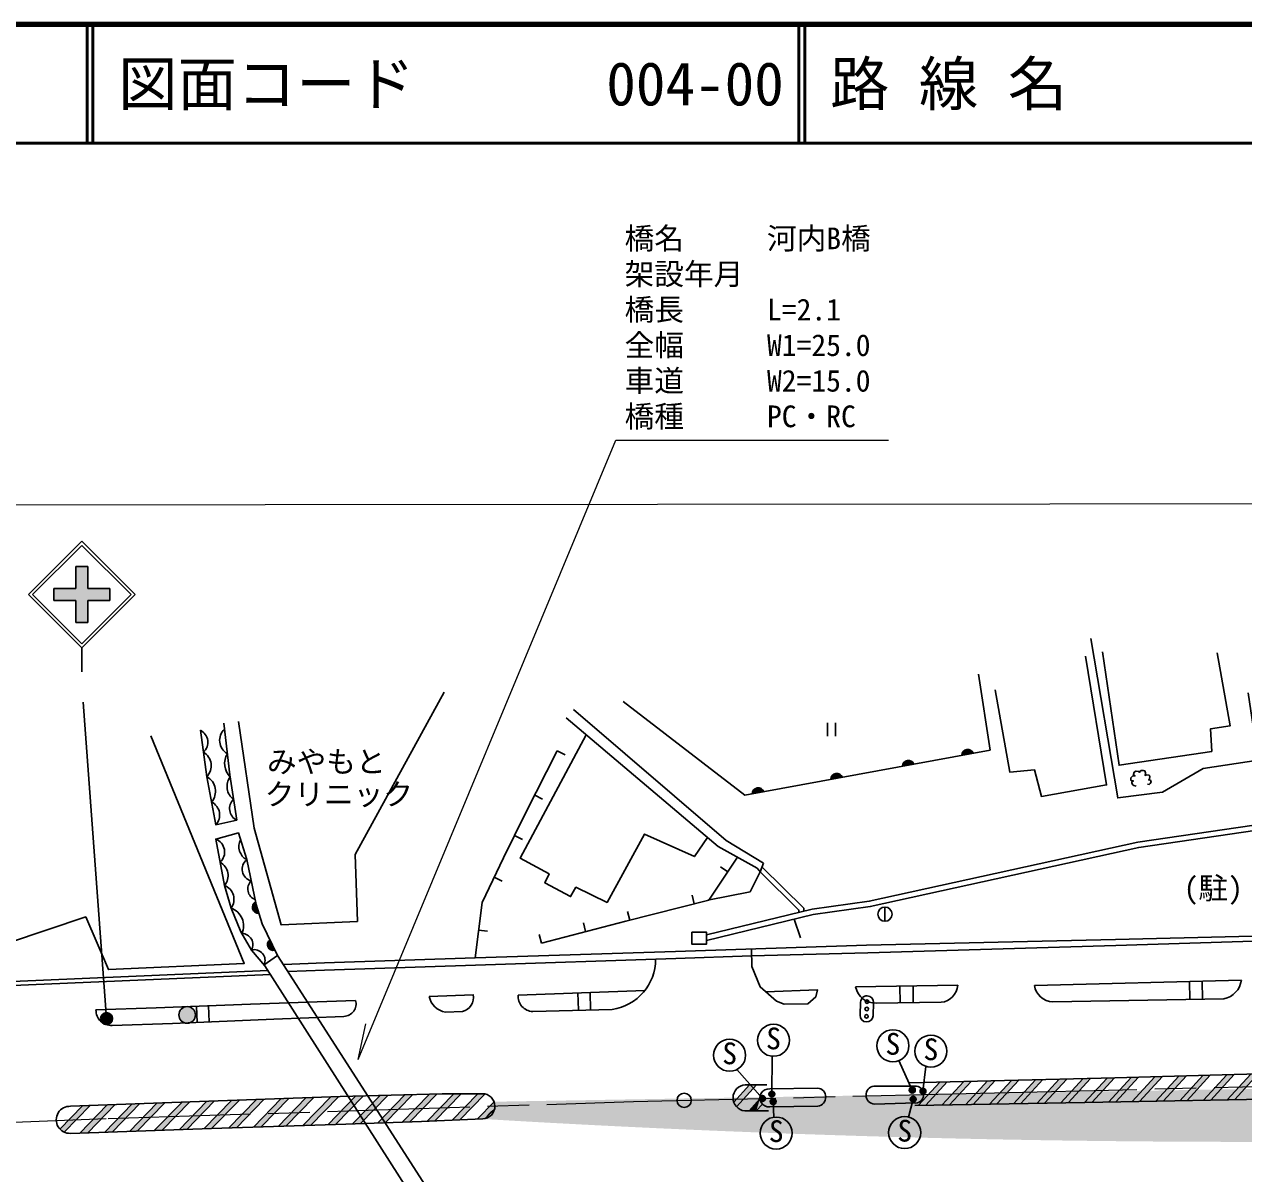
# Model space of a CAD drawing. Units: millimetres at full size, sheet at 1:1000; details may follow other scales. Extents: x 40000 to 680000, y 20000 to 380000.
# Drawn here: x 112472 to 215244, y 283129 to 380000 of the extents above; entities that cross this region are included whole.
import ezdxf
from ezdxf.enums import TextEntityAlignment as Align

# ---------------------------------------------------------------- set-up
doc = ezdxf.new("R2010")
doc.units = ezdxf.units.MM
doc.header["$LTSCALE"] = 1000
doc.linetypes.add('CHAIN', pattern=[18.5, 12, -1.5, 3.5, -1.5])
for name, color, linetype, lineweight in [('M-BGD', 7, 'Continuous', 25), ('M-BGD-EXST', 7, 'Continuous', 25), ('M-BMK', 2, 'CHAIN', 13), ('M-BMK-SRVR', 3, 'Continuous', 25), ('M-STR-HTXT', 7, 'Continuous', 13), ('M-STR-STRC', 7, 'Continuous', 25), ('M-STR-STRD', 8, 'Continuous', 25), ('M-TTL', 2, 'Continuous', 140), ('M-TTL-LINE', 7, 'Continuous', 50)]:
    doc.layers.add(name, color=color, linetype=linetype, lineweight=lineweight)
doc.layers.add('M-BMK-HTXT', color=7, linetype='Continuous')
doc.layers.add('M-TTL-TXT', color=7, linetype='Continuous')
doc.styles.add('ＭＳ ゴシック', font='')
doc.styles.get('ＭＳ ゴシック').set_extended_font_data('MS Gothic')

msp = doc.modelspace()

# ---------------------------------------------------------------- hatches: boundary and pattern name
at = {"layer": 'M-BGD'}
for points in [[(192460, 318565, 0.82183), (191486, 318386)], [(187460, 317647, 0.82183), (186485, 317469)], [(181423, 316540, 0.82183), (180448, 316362)], [(174792, 315324, 0.82183), (173817, 315145)], [(131970, 306032, 0.82183), (132231, 305077)], [(133164, 302844, 0.82183), (133599, 301954)], [(125491, 296507, 0.41421), (126191, 295807, 0.41421), (126891, 296507, 1)]]:
    msp.add_hatch(color=256, dxfattribs=at).paths.add_polyline_path(points)
at = {"layer": 'M-BGD-EXST'}
for points in [[(175721, 289822, 1), (175221, 289822, 0.41421), (175471, 289572, 0.41421)], [(187566, 290174, 1), (187066, 290174, 0.41421), (187316, 289924, 0.41421)], [(188468, 290082, 1), (187968, 290082, 0.41421), (188218, 289832, 0.41421)], [(174932, 289466, 1), (174432, 289466, 0.41421), (174682, 289216, 0.41421)], [(175840, 289195, 1), (175340, 289195, 0.41421), (175590, 288945, 0.41421)], [(187637, 289410, 1), (187137, 289410, 0.41421), (187387, 289160, 0.41421)]]:
    msp.add_hatch(color=256, dxfattribs=at).paths.add_polyline_path(points)
at = {"layer": 'M-STR-STRC'}
for points in [[(114956, 332436), (116817, 332436), (116817, 334296), (117817, 334296), (117817, 332436), (119676, 332436), (119676, 331436), (117816, 331436), (117816, 329576), (116816, 329576), (116816, 331436), (114956, 331436)], [(119897, 296200, 1), (118897, 296200, 0.41421), (119397, 295700, 0.41421)], [(152057, 289190), (150626, 287716), (151114, 287735, 0.0429), (336846, 292579, 0.14933), (336846, 292579), (336553, 292290), (337217, 292313)], [(190258, 290859), (189633, 290844), (187836, 288890), (188457, 288900)], [(192272, 290907), (191647, 290892), (189836, 288923), (190457, 288933)], [(194285, 290955), (193660, 290940), (191836, 288956), (192457, 288966)], [(196300, 291004), (195675, 290989), (193836, 288988), (194456, 288999)], [(198315, 291053), (197690, 291038), (195836, 289021), (196456, 289032)], [(200330, 291103), (199705, 291088), (197836, 289054), (198456, 289065)], [(202345, 291153), (201720, 291137), (199836, 289087), (200456, 289098)], [(204360, 291202), (203735, 291187), (201835, 289120), (201854, 289121), (202458, 289132)], [(206380, 291256), (205753, 291239), (203841, 289159), (204463, 289171)], [(208399, 291310), (207772, 291293), (205846, 289198), (206468, 289210)], [(210418, 291364), (209791, 291347), (207851, 289237), (208474, 289249)], [(212437, 291418), (211811, 291401), (209857, 289276), (210479, 289288)], [(214457, 291472), (214439, 291472), (213830, 291455), (211862, 289314), (212484, 289327)], [(216478, 291529), (215851, 291511), (213867, 289353), (214490, 289365)], [(147252, 289839), (146607, 289822), (144323, 287469), (144974, 287493)], [(149291, 289858), (148661, 289855), (146421, 287548), (147073, 287574)], [(151295, 289840, 0.05508), (151062, 289865), (150690, 289863), (148523, 287632), (149176, 287658)], [(174184, 290612), (173582, 290616), (172266, 289155, 0.10734), (172510, 288753)], [(118011, 288865), (117359, 288840), (115462, 286886, 0.10077), (115833, 286622)], [(120111, 288946), (119459, 288921), (117158, 286551), (117806, 286572)], [(122211, 289028), (121559, 289002), (119247, 286621), (119895, 286642)], [(124311, 289109), (123659, 289084), (121336, 286691), (121984, 286713)], [(126411, 289190), (125759, 289165), (123425, 286761), (124073, 286783)], [(128504, 289264), (127855, 289243), (125514, 286831), (126162, 286853)], [(130592, 289333), (129944, 289312), (127603, 286901), (128251, 286923)], [(132680, 289403), (132032, 289381), (129691, 286970), (130339, 286991)], [(134769, 289472), (134121, 289451), (131778, 287038), (132426, 287060)], [(136857, 289541), (136209, 289520), (133866, 287107), (134514, 287128)], [(138946, 289611), (138297, 289589), (135953, 287175), (136601, 287196)], [(141023, 289669), (140378, 289651), (138041, 287244), (138689, 287265)], [(143099, 289726), (142455, 289708), (140131, 287314), (140781, 287338)], [(145175, 289782), (144531, 289765), (142227, 287392), (142878, 287416)], [(174476, 289442, 0.16736), (174476, 289442), (173553, 288417), (174164, 288423)], [(152113, 288601, 0.14156), (151295, 287759)]]:
    msp.add_hatch(color=256, dxfattribs=at).paths.add_polyline_path(points)

# ---------------------------------------------------------------- linework, layer by layer
at = {"layer": 'M-BGD'}
for p, q in [((180170, 321113), (180170, 319995)), ((180836, 321113), (180836, 319995)), ((157373, 318780), (158043, 318442)), ((155489, 315043), (156159, 314705)), ((153782, 311629), (154454, 311296)), ((171766, 308581), (171143, 308999)), ((152068, 308111), (152745, 307788)), ((168932, 305878), (168747, 306605)), ((185008, 305596), (185008, 304396)), ((159782, 303529), (159592, 304255)), ((163508, 304499), (163323, 305226)), ((177362, 304580), (177890, 303007)), ((150761, 303645), (151505, 303552)), ((156059, 302558), (155870, 303284)), ((133817, 301507), (132670, 300725)), ((215055, 299430), (197616, 298990)), ((210687, 299320), (210713, 297817)), ((211760, 299347), (211787, 297836)), ((150306, 298213), (146601, 298067)), ((164763, 298553), (154087, 298179)), ((159126, 298356), (159168, 296895)), ((160149, 298391), (160191, 296924)), ((182541, 298868), (191155, 299023)), ((186277, 298935), (186298, 297519)), ((187380, 298955), (187401, 297534)), ((126981, 297237), (127040, 295880)), ((128003, 297277), (128061, 295925)), ((189746, 297568), (184269, 297489)), ((199154, 297611), (213582, 297868)), ((147969, 296743), (149394, 296795)), ((155317, 296785), (162031, 296976))]:
    msp.add_line(p, q, dxfattribs=at)
for points in [[(202354, 328249), (204640, 314801), (208415, 315288), (211831, 317265), (216469, 317993), (215635, 323656)], [(203349, 327106), (204742, 317551), (212562, 318711), (212446, 320607), (214111, 320878), (213027, 327028)], [(194290, 323895), (195529, 316970), (197619, 317164), (198200, 314920), (203697, 315887), (201916, 326758)], [(162949, 322926), (173196, 315032), (193868, 318823), (192907, 325232)], [(130525, 321230), (131851, 312255), (134110, 304105), (140545, 304384), (140351, 310019), (147847, 323711)], [(174783, 309301), (171634, 311199), (158758, 322261)], [(104146, 321219), (104869, 319011), (102255, 318000), (107845, 301486), (117649, 304773), (119554, 300323), (131008, 300850), (123121, 320042)], [(127306, 320498), (127851, 316587), (128600, 312535), (130370, 312927), (129787, 316754), (129289, 321085)], [(174513, 308534), (174246, 308872), (170941, 310709), (158144, 321535)], [(159818, 320120), (154257, 309724), (156695, 308385), (156344, 307639), (158518, 306476), (158957, 307266), (161593, 305993), (164756, 311744), (168955, 309856), (170040, 311471)], [(157373, 318780), (154715, 313509), (152849, 309749), (151052, 305981), (150470, 301308)], [(207134, 315952), (207269, 315938), (207367, 316009), (207438, 316165), (207387, 316286), (207292, 316323), (207231, 316320), (207319, 316404), (207336, 316603), (207271, 316728), (207079, 316752), (206940, 316697), (206967, 316907), (206930, 317069), (206791, 317113), (206606, 317106), (206498, 317021), (206481, 316953), (206410, 317021), (206160, 317064), (206008, 316956), (205951, 316777), (206018, 316679), (206100, 316646), (205900, 316645), (205742, 316490), (205739, 316284), (205827, 316227), (205958, 316227), (205817, 316146), (205817, 316054), (205898, 315899), (205999, 315832), (206185, 315798)], [(169976, 303243), (178881, 305413), (183686, 306083), (206322, 311066), (218442, 312838), (245015, 316457)], [(169976, 302780), (178966, 304971), (183765, 305640), (206403, 310623), (218502, 312392), (245021, 315653)], [(162741, 256890), (155282, 266696), (151820, 273518), (149838, 276559), (133817, 301507), (132510, 304182), (132016, 305817), (131215, 309597), (130516, 311845), (128608, 311334), (129341, 307417), (129903, 305510), (130721, 303518), (131625, 301978), (132733, 300650), (145770, 280227), (148530, 276111), (149732, 274150), (150305, 272364)], [(172582, 309796), (170160, 306190), (163162, 304411), (156059, 302558)], [(174783, 309301), (174489, 308557), (173646, 306888), (170075, 306173)], [(174489, 308557), (177765, 305338), (177765, 305141)], [(174648, 308961), (178165, 305506), (178165, 305238)], [(134308, 300742), (137760, 300883), (150470, 301308), (167351, 301865), (183469, 302394), (204435, 302873), (224089, 303335), (242634, 303784), (259804, 304000), (273362, 304121), (284493, 304390), (300494, 304512), (315572, 304876), (330258, 305314), (342803, 305825), (354269, 306176), (363316, 306355), (374407, 306390), (387693, 306196), (399049, 305701), (413201, 305028), (425724, 304125), (440442, 302905), (454932, 301435)], [(173773, 301475), (183562, 301749), (204473, 302349), (224097, 302985), (242640, 303435), (259808, 303650), (273368, 303771), (284498, 304040), (300500, 304162), (315582, 304527), (330270, 304964), (342816, 305476), (354278, 305826), (363320, 306005), (374405, 306040), (387683, 305846), (399033, 305352), (413180, 304679), (425697, 303776), (440410, 302556), (454894, 301088)], [(134684, 300157), (137782, 300284), (150489, 300709), (167371, 301265), (173773, 301475)], [(173765, 302075), (173785, 300576), (174493, 298862), (175881, 297672), (176520, 297417), (178508, 297436), (179177, 298026), (179334, 298616), (174980, 298445)], [(90878, 298714), (108170, 299193), (132991, 300245)], [(90878, 298364), (108182, 298844), (133209, 299904)], [(140394, 297733), (131543, 297414), (123573, 297105), (118508, 296933)], [(119860, 295627), (124943, 295790), (133493, 296160), (139410, 296382)]]:
    msp.add_lwpolyline(points, dxfattribs=at)
msp.add_lwpolyline([(168726, 303473), (169976, 303473), (169976, 302473), (168726, 302473)], close=True, dxfattribs=at)
for centre, radius in [((185008, 304996), 600), ((126191, 296507), 700)]:
    msp.add_circle(centre, radius, dxfattribs=at)
for centre, radius, start, end in [((126814, 319490), 1122, 311.90201, 63.96175), ((130225, 319650), 1295, 132.82256, 240.31424), ((126883, 317506), 1335, 316.50308, 59.36067), ((191991, 318379), 505, 21.56331, 179.2215), ((130946, 317690), 1598, 148.5154, 225.03344), ((186990, 317462), 505, 21.56331, 179.2215), ((127174, 315351), 1409, 319.64326, 61.29661), ((130893, 315762), 1340, 143.43522, 233.86252), ((180953, 316355), 505, 21.56331, 179.2215), ((174322, 315139), 505, 21.56331, 179.2215), ((130841, 313895), 1077, 133.24975, 244.04799), ((127738, 313360), 1193, 316.26814, 64.67173), ((128168, 310238), 1180, 313.04732, 68.14563), ((131788, 310689), 1234, 152.22673, 242.30517), ((128348, 308245), 1292, 320.16787, 61.02508), ((131859, 308794), 1029, 128.74459, 255.17822), ((128879, 306245), 1260, 324.33921, 68.51603), ((132235, 307117), 934, 133.1621, 250.76071), ((129347, 304013), 1597, 336.21181, 69.62771), ((132195, 305580), 505, 116.4508, 274.10899), ((130793, 302425), 944, 331.76176, 89.09598), ((133469, 302442), 505, 127.21263, 284.87082), ((131861, 301111), 898, 334.73136, 105.19606), ((161420, 301190), 4258, 278.24972, 0.25779), ((213231, 299675), 1841, 281.00881, 352.33775), ((148205, 298356), 1629, 190.22162, 261.69578), ((149139, 297961), 1194, 282.32461, 12.2103), ((155393, 298091), 1308, 176.14513, 266.65776), ((184244, 299230), 1741, 191.99659, 270.82525), ((189587, 299132), 1572, 275.81671, 356.00254), ((199201, 299211), 1600, 187.92594, 268.30388), ((139371, 297445), 1063, 272.14985, 15.74836), ((119770, 296886), 1263, 177.88164, 274.07791)]:
    msp.add_arc(centre, radius, start, end, dxfattribs=at)
at = {"layer": 'M-BGD-EXST'}
for p, q in [((175471, 289822), (175507, 293020)), ((174682, 289466), (172523, 291900)), ((187316, 290174), (186185, 292655)), ((188218, 290082), (188470, 292166)), ((175590, 289195), (175645, 287884)), ((187387, 289410), (186988, 287901))]:
    msp.add_line(p, q, dxfattribs=at)
for centre, radius in [((175617, 294366), 1350), ((185683, 293908), 1350), ((171918, 293107), 1350), ((188885, 293451), 1350), ((175471, 289822), 250), ((187316, 290174), 250), ((188218, 290082), 250), ((174682, 289466), 250), ((175590, 289195), 250), ((187387, 289410), 250), ((175846, 286549), 1350), ((186674, 286588), 1350)]:
    msp.add_circle(centre, radius, dxfattribs=at)
at = {"layer": 'M-BMK'}
msp.add_lwpolyline([(67800, 286056), (78919, 286415), (107383, 287312), (119531, 287773), (163812, 289200), (194256, 289946), (226081, 290708), (256902, 291523), (308393, 292731), (359719, 293828), (373092, 293918), (387788, 293645), (405454, 293007), (424993, 291803), (439012, 290448), (443909, 289773)], dxfattribs=at)
at = {"layer": 'M-BMK-SRVR'}
msp.add_circle((168084, 289305), 600, dxfattribs=at)
at = {"layer": 'M-STR-HTXT'}
for p, q in [((140606, 292755), (162338, 344947)), ((162338, 344947), (185315, 344947)), ((140606, 292755), (141251, 295741))]:
    msp.add_line(p, q, dxfattribs=at)
msp.add_lwpolyline([(66559, 339465), (496640, 339834), (566174, 335046)], dxfattribs=at)
at = {"layer": 'M-STR-STRC'}
for p, q in [((112816, 331936), (117316, 336436)), ((113169, 331936), (117316, 336083)), ((121816, 331936), (117316, 336436)), ((121462, 331936), (117316, 336083)), ((116817, 334296), (117817, 334296)), ((116817, 334296), (116817, 332436)), ((117817, 334296), (117817, 332436)), ((114956, 332436), (114956, 331436)), ((114956, 332436), (116817, 332436)), ((117817, 332436), (119676, 332436)), ((119676, 332436), (119676, 331436)), ((112816, 331936), (117316, 327435)), ((113169, 331936), (117316, 327789)), ((114956, 331436), (116816, 331436)), ((116816, 331436), (116816, 329576)), ((117316, 327789), (121462, 331936)), ((117316, 327436), (121816, 331936)), ((117816, 331436), (119676, 331436)), ((117816, 331436), (117816, 329576)), ((116816, 329576), (117816, 329576)), ((117316, 327436), (117316, 325436)), ((119397, 296200), (117438, 322875)), ((182915, 296479), (182953, 297578)), ((184052, 297540), (184015, 296441)), ((190258, 290859), (188457, 288900)), ((191647, 290892), (189836, 288923)), ((192272, 290907), (190457, 288933)), ((193660, 290940), (191836, 288956)), ((194285, 290955), (192457, 288966)), ((195675, 290989), (193836, 288988)), ((196300, 291004), (194456, 288999)), ((197690, 291038), (195836, 289021)), ((198315, 291053), (196456, 289032)), ((199705, 291088), (197836, 289054)), ((200330, 291103), (198456, 289065)), ((201720, 291137), (199836, 289087)), ((202345, 291153), (200456, 289098)), ((203735, 291187), (201835, 289120)), ((204360, 291202), (202458, 289132)), ((205753, 291239), (203841, 289159)), ((206380, 291256), (204463, 289171)), ((207772, 291293), (205846, 289198)), ((208399, 291310), (206468, 289210)), ((209791, 291347), (207851, 289237)), ((210418, 291364), (208474, 289249)), ((211811, 291401), (209857, 289276)), ((212437, 291418), (210479, 289288)), ((213830, 291455), (211862, 289314)), ((214457, 291472), (212484, 289327)), ((215851, 291511), (213867, 289353)), ((216478, 291529), (214490, 289365)), ((146607, 289822), (144323, 287469)), ((147252, 289839), (144974, 287493)), ((148661, 289855), (146421, 287548)), ((149291, 289858), (147073, 287574)), ((150690, 289863), (148523, 287632)), ((151295, 289840), (149176, 287658)), ((173582, 290616), (172266, 289155)), ((174184, 290612), (172510, 288753)), ((173229, 290619), (175047, 290605)), ((189633, 290844), (187836, 288890)), ((117359, 288840), (115462, 286886)), ((118011, 288865), (115833, 286622)), ((119459, 288921), (117158, 286551)), ((120111, 288946), (117806, 286572)), ((121559, 289002), (119247, 286621)), ((122211, 289028), (119895, 286642)), ((123659, 289084), (121336, 286691)), ((124311, 289109), (121984, 286713)), ((125759, 289165), (123425, 286761)), ((126411, 289190), (124073, 286783)), ((127855, 289243), (125514, 286831)), ((128504, 289264), (126162, 286853)), ((129944, 289312), (127603, 286901)), ((130592, 289333), (128251, 286923)), ((132032, 289381), (129691, 286970)), ((132680, 289403), (130339, 286991)), ((134121, 289451), (131778, 287038)), ((134769, 289472), (132426, 287060)), ((136209, 289520), (133866, 287107)), ((136857, 289541), (134514, 287128)), ((138297, 289589), (135953, 287175)), ((138946, 289611), (136601, 287196)), ((140378, 289651), (138041, 287244)), ((141023, 289669), (138689, 287265)), ((142455, 289708), (140131, 287314)), ((143099, 289726), (140781, 287338)), ((144531, 289765), (142227, 287392)), ((145175, 289782), (142878, 287416)), ((152057, 289190), (150626, 287716)), ((174476, 289442), (173553, 288417)), ((174678, 288994), (174164, 288423)), ((152113, 288601), (151295, 287759)), ((175182, 288433), (173196, 288413))]:
    msp.add_line(p, q, dxfattribs=at)
for points in [[(187090, 290784), (195082, 290974), (204379, 291203), (214439, 291472), (227190, 291829), (234540, 291924), (242772, 292196), (250621, 292093), (258288, 291824), (266868, 291283), (271874, 290790), (247607, 290190), (220050, 289473), (201854, 289121), (187519, 288884)], [(116364, 288801), (127219, 289221), (139096, 289616), (147681, 289851), (151062, 289865)], [(151103, 287735), (145935, 287529), (139577, 287294), (128255, 286923), (116353, 286524)]]:
    msp.add_lwpolyline(points, dxfattribs=at)
for centre, radius in [((183478, 297005), 150), ((183499, 297625), 150), ((119397, 296200), 500), ((183456, 296386), 150)]:
    msp.add_circle(centre, radius, dxfattribs=at)
for centre, radius, start, end in [((183502, 297559), 550, 88.04695, 178.04695), ((183502, 297559), 550, 358.04695, 88.04695), ((183465, 296460), 550, 178.04695, 268.04695), ((183465, 296460), 550, 268.04695, 358.04695), ((151066, 288800), 1065, 271.98541, 90.23286), ((173313, 289514), 1107, 94.35541, 263.90805), ((116298, 287663), 1140, 86.65671, 272.77161)]:
    msp.add_arc(centre, radius, start, end, dxfattribs=at)
at = {"layer": 'M-STR-STRD'}
for p, q in [((175305, 290262), (179337, 290345)), ((184075, 290501), (187526, 290500)), ((179358, 288813), (175301, 288761)), ((187613, 289082), (184132, 288993))]:
    msp.add_line(p, q, dxfattribs=at)
for centre, radius, start, end in [((175227, 289512), 754, 84.12591, 275.61819), ((179248, 289578), 772, 278.18042, 83.40045), ((184174, 289749), 758, 97.52273, 266.84093), ((187570, 289791), 711, 273.52627, 93.51102)]:
    msp.add_arc(centre, radius, start, end, dxfattribs=at)
at = {"layer": 'M-TTL'}
msp.add_line((680000, 380000), (40000, 380000), dxfattribs=at)
at = {"layer": 'M-TTL-LINE'}
for p, q in [((117750, 380000), (117750, 370000)), ((118250, 380000), (118250, 370000)), ((177750, 380000), (177750, 370000)), ((178250, 380000), (178250, 370000)), ((40000, 370000), (680000, 370000))]:
    msp.add_line(p, q, dxfattribs=at)

# ---------------------------------------------------------------- texts
at = {"layer": 'M-BGD-EXST', "style": 'ＭＳ ゴシック'}
for p in [(174962, 293073), (185027, 292616), (171263, 291815), (188230, 292158), (175190, 285257), (186019, 285295)]:
    msp.add_text('S', height=1833, rotation=358.508, dxfattribs=at).set_placement(p, align=Align.BOTTOM_LEFT)
at = {"layer": 'M-BMK-HTXT', "style": 'ＭＳ ゴシック'}
for s, p in [('橋名', (163066, 360495)), ('河内B橋', (175066, 360495)), ('架設年月', (163066, 357495)), ('橋長', (163066, 354495)), ('L=2.1', (175066, 354495)), ('全幅', (163066, 351495)), ('W1=25.0', (175066, 351495)), ('車道', (163066, 348495)), ('W2=15.0', (175066, 348495)), ('橋種', (163066, 345495)), ('PC・RC', (175066, 345495)), ('みやもと', (132919, 316388)), ('クリニック', (132728, 313642)), ('(駐)', (210189, 305727))]:
    msp.add_text(s, height=1833, dxfattribs=at).set_placement(p, align=Align.BOTTOM_LEFT)
at = {"layer": 'M-TTL-TXT', "style": 'ＭＳ ゴシック'}
for s, p in [('路 線 名', (180380, 375000)), ('図面コード', (120380, 375000)), ('004-00', (161521, 375000))]:
    msp.add_text(s, height=3666, dxfattribs=at).set_placement(p, align=Align.MIDDLE_LEFT)

doc.saveas('drawing.dxf')
